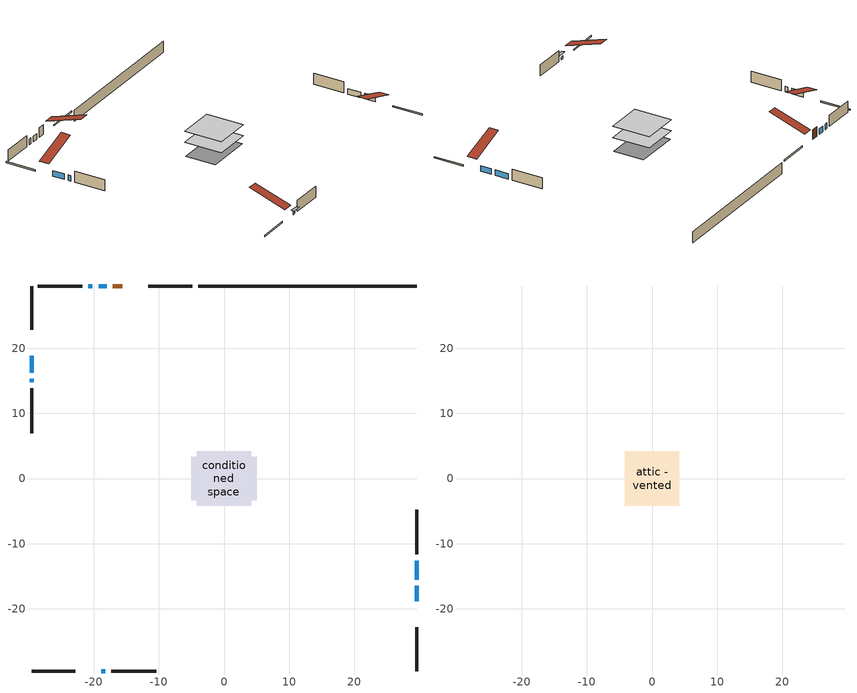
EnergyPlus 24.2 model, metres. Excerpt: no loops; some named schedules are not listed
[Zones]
conditioned space
 floor adiabatic (AdiabaticFloorConstruction): -4.17,-4.17 -4.17,4.17 4.17,4.17 4.17,-4.17 z0.46
 floor foundation (Slab1 construction): -5.03,-3.35 -5.03,3.35 5.03,3.35 5.03,-3.35 z-1.98
 wall outside (RimJoist1 construction): -4.9,29.56 -11.62,29.56 / -29.56,-29.56 -22.84,-29.56 / -29.56,29.56 -29.56,22.84 / 29.56,-29.56 29.56,-22.84 z0.46:0.76
 wall outside (AdiabaticWallConstruction 1): -15.62,29.56 -17.08,29.56 z0.46:2.49
 wall outside (AdiabaticWallConstruction): -18.84,-29.56 -18.23,-29.56 z0.46:1.07; 29.56,-18.84 29.56,-16.5 / 29.56,-15.57 29.56,-12.59 / -29.56,18.84 -29.56,16.26 / -29.56,15.34 -29.56,14.77 / -18.01,29.56 -19.27,29.56 / -20.19,29.56 -20.82,29.56 z0.46:1.68
 wall outside (Wall1 construction): -21.75,29.56 -28.63,29.56 / -17.3,-29.56 -10.42,-29.56 / -29.56,13.84 -29.56,6.96 / 29.56,-11.66 29.56,-4.79 z0.46:2.9
 wall foundation (FoundationWall1 construction): 29.56,29.56 -3.97,29.56 z-1.98:0.46
 window (WindowConstruction 6): -18.84,-29.56 -18.23,-29.56 z0.46:1.07
 window (WindowConstruction): 29.56,-18.84 29.56,-16.5 z0.46:1.68
 window (WindowConstruction 1): 29.56,-15.57 29.56,-12.59 z0.46:1.68
 window (WindowConstruction 2): -29.56,18.84 -29.56,16.27 z0.46:1.68
 window (WindowConstruction 3): -29.56,15.34 -29.56,14.77 z0.46:1.68
 window (WindowConstruction 4): -18.01,29.56 -19.26,29.56 z0.46:1.68
 window (WindowConstruction 5): -20.19,29.56 -20.82,29.56 z0.46:1.68
 door (Door): -15.62,29.56 -17.08,29.56 z0.46:2.49
 ceiling adiabatic (AdiabaticFloorConstruction): 4.17,-4.17 4.17,4.17 -4.17,4.17 -4.17,-4.17 z0.46
attic - vented
 floor to conditioned space (Floor1 construction Reversed): -4.17,-4.17 -4.17,4.17 4.17,4.17 4.17,-4.17 z2.9
 roof outside (Roof1 construction): -14.69,29.56,2.9 -14.69,21.44,5.61 -12.55,21.44,5.61 -12.55,29.56,2.9; -19.77,-29.56,2.9 -19.77,-21.44,5.61 -21.91,-21.44,5.61 -21.91,-29.56,2.9; -29.56,19.77,2.9 -21.44,19.77,5.61 -21.44,21.91,5.61 -29.56,21.91,2.9; 29.56,-19.77,2.9 21.44,-19.77,5.61 21.44,-21.91,5.61 29.56,-21.91,2.9
shading: -17.62,-29.56 -19.45,-29.56 -19.45,-30.17 -17.62,-30.17 z1.68
[Building]
Building 1: Terrain=Suburbs
[Site:Location]
Windsor AP_ON: Latitude {deg}=42.28; Longitude {deg}=-82.96; Time Zone {hr}=-5; Elevation {m}=190; Keep Site Location Information=Yes
[Site:GroundTemperature:Shallow]
6.34957, 4.46684, 4.31606, 5.20952, 8.79623, 12.3662, 15.4612, 17.4219, 17.5884, 15.9938, 12.9777, 9.51722
[Site:WaterMainsTemperature]
Calculation Method=Schedule; Temperature Schedule=mains temperature schedule
[Material] Roughness=Rough; Thermal Absorptance=0.9
Name | Thickness {m} | Conductivity {W/m-K} | Density {kg/m3} | Specific Heat {J/kg-K} | Solar Absorptance | Visible Absorptance
asphalt or fiberglass shingles | 0.00635 | 0.162714 | 1121.4 | 1465.45 | 0.4 | 0.4
ceiling stud and cavity | 0.1397 | 0.0759208 | 65.682 | 1177.47 | 0.7 | 0.7
concrete 4.0 in. | 0.1016 | 1.803125 | 2242.8 | 837.4 | 0.7 | 0.7
concrete 8.0 in. | 0.2032 | 1.803125 | 2242.8 | 837.4 | 0.7 | 0.7
door material | 0.04445 | 0.188738 | 512.64 | 1214.23 | 0.7 | 0.7
floor covering | 0.0127 | 0.0433444 | 54.468 | 1339.84 | 0.6 | 0.6
floor rigid ins; wall rigid ins | 0.512978 | 0.029427 | 32.04 | 1214.23 | 0.7 | 0.7
floor stud and cavity | 0.1397 | 1.75129 | 37.0049 | 1207.88 | 0.7 | 0.7
furniture material conditioned space 1 | 0.1524 | 0.115458 | 640.8 | 1214.23 | 0.6 | 0.6
gypsum board | 0.0127 | 0.160291 | 801 | 837.4 | 0.6 | 0.6
osb sheathing 0.5 in. | 0.0127 | 0.115458 | 512.64 | 1214.23 | 0.7 | 0.7
osb sheathing 0.75 in. | 0.01905 | 0.115458 | 512.64 | 1214.23 | 0.7 | 0.7
osb sheathing 2.0 in. | 0.0508 | 0.115458 | 512.64 | 1214.23 | 0.7 | 0.7
rim joist stud and cavity | 0.0508 | 0.747799 | 125.044 | 1163.47 | 0.6 | 0.6
wall stud and cavity | 0.1397 | 0.528953 | 139.0536 | 1170.24 | 0.7 | 0.7
wall stud and cavity 1 | 0.0889 | 0.380278 | 52.3479 | 1209.89 | 0.7 | 0.7
wall stud and cavity 2 | 0.0889 | 0.391764 | 83.0341 | 1211.67 | 0.7 | 0.7
wood siding | 0.0254 | 0.102417 | 544.68 | 1172.36 | 0.74 | 0.74
wood siding 1; wood siding 2; wood siding 3 | 0.0254 | 0.102417 | 544.68 | 1172.36 | 0.7 | 0.7
[WindowMaterial:SimpleGlazingSystem]
Name | U-Factor {W/m2-K} | Solar Heat Gain Coefficient
WindowMaterial | 2.07133 | 0.54
WindowMaterial 1 | 2.140606 | 0.49
WindowMaterial 2 | 2.36034 | 0.54
WindowMaterial 3 | 2.4194 | 0.46
WindowMaterial 4 | 2.33877 | 0.56
WindowMaterial 5 | 2.41372 | 0.47
WindowMaterial 6 | 5.20275 | 0.65
[Construction]
AdiabaticFloorConstruction: floor stud and cavity, floor rigid ins, osb sheathing 0.75 in., floor covering
AdiabaticWallConstruction: wood siding 2, wall rigid ins, wall stud and cavity 1, gypsum board
AdiabaticWallConstruction 1: wood siding 3, wall rigid ins, wall stud and cavity 1, gypsum board
Door: door material
Floor1 construction Reversed: gypsum board, ceiling stud and cavity
FoundationWall1 construction: concrete 8.0 in.
furniture construction conditioned space 1: furniture material conditioned space 1
PartitionWallConstruction: gypsum board, wall stud and cavity 2, gypsum board
RimJoist1 construction: wood siding 1, osb sheathing 2.0 in., rim joist stud and cavity
Roof1 construction: asphalt or fiberglass shingles
Slab1 construction: concrete 4.0 in.
Wall1 construction: wood siding, osb sheathing 0.5 in., wall stud and cavity, gypsum board
WindowConstruction: WindowMaterial
WindowConstruction 1: WindowMaterial 1
WindowConstruction 2: WindowMaterial 2
WindowConstruction 3: WindowMaterial 3
WindowConstruction 4: WindowMaterial 4
WindowConstruction 5: WindowMaterial 5
WindowConstruction 6: WindowMaterial 6
[Zone] Multiplier=1; Part of Total Floor Area=Yes
Name | Volume {m3}
attic - vented | 30.5436
conditioned space | 350.9
[Space]
Name | Zone | Volume {m3}
attic - vented 1 | attic - vented | 30.5436
conditioned space 1 | conditioned space | 350.9
[ZoneInfiltration:EffectiveLeakageArea]
infil attic - vented 1: Zone or Space=attic - vented 1; Schedule=Always On Discrete; Effective Air Leakage Area {cm2}=3089.33; Stack Coefficient=0.000188229; Wind Coefficient=9.26965e-06
[ZoneMixing]
whole house fan mix: Zone or Space=attic - vented; Schedule=Always On Continuous; Design Flow Rate Calculation Method=Flow/Zone; Design Flow Rate {m3/s}=0; Source Zone or Space=conditioned space
[SurfaceProperty:ExposedFoundationPerimeter]
Slab1: Exposed Perimeter Calculation Method=TotalExposedPerimeter; Total Exposed Perimeter {m}=33.528
[InternalMass] Zone or ZoneList=conditioned space; Space or SpaceList=conditioned space 1
Name | Construction | Surface Area {m2}
furniture mass conditioned space 1 | furniture construction conditioned space 1 | 54.7799
partition wall mass | PartitionWallConstruction | 136.95
[Lights]
interior lighting: Zone or ZoneList or Space or SpaceList=conditioned space 1; Schedule=interior lighting schedule; Design Level Calculation Method=LightingLevel; Lighting Level {W}=343.2; Return Air Fraction=0; Fraction Radiant=0.6; Fraction Visible=0.2; Fraction Replaceable=1
[People]
occupants: Zone or ZoneList or Space or SpaceList=conditioned space 1; Number of People Schedule=occupants schedule; Number of People Calculation Method=People; Number of People=3; Fraction Radiant=0.314171; Sensible Heat Fraction=0.56303; Activity Level Schedule=occupants activity schedule; Carbon Dioxide Generation Rate {m3/s-W}=0; Enable ASHRAE 55 Comfort Warnings=No; Mean Radiant Temperature Calculation Type=EnclosureAveraged
[ElectricEquipment] Zone or ZoneList or Space or SpaceList=conditioned space 1; Design Level Calculation Method=EquipmentLevel
Name | Schedule | Design Level {W} | Fraction Latent | Fraction Radiant | Fraction Lost
clothes dryer | clothes dryer schedule | 140.772 | 0.015 | 0.081 | 0.85
clothes washer | clothes washer schedule | 32.1985 | 0.03 | 0.162 | 0.7
cooking range | cooking range schedule | 215.147 | 0.08 | 0.432 | 0.2
dishwasher | dishwasher schedule | 66.8632 | 0.3 | 0.18 | 0.4
fridge | fridge schedule | 72.9452 | 0 | 0.6 | 0
mech vent bath fan 0 | mech vent bath fan 0 schedule | 25.1 | 0 | 0 | 1
mech vent house fan | mech vent house fan schedule | 0 | 0 | 0 | 1
mech vent house fan cfis | mech vent house fan cfis schedule | 0 | 0 | 0 | 0
mech vent range fan 0 | mech vent range fan 0 schedule | 57 | 0 | 0 | 1
misc plug loads | misc plug loads schedule | 494.7 | 0.045 | 0.513 | 0.1
whole house fan | Always On Discrete | 0 | 0 | 0 | 1
[OtherEquipment] Zone or ZoneList or Space or SpaceList=conditioned space 1; Design Level Calculation Method=EquipmentLevel
Name | Fuel Type | Schedule | Design Level {W} | Fraction Latent | Fraction Radiant | Fraction Lost
clothes dryer 1 | Electricity | clothes dryer schedule | 0 | 0.015 | 0.081 | 0.85
cooking range 1 | Electricity | cooking range schedule | 0 | 0.08 | 0.432 | 0.2
general water use latent | None | general water use schedule | 62.594 | 1 | 0 | 0
general water use sensible | None | general water use schedule | -61.6891 | 0 | 0.6 | 0
mech vent house fan latent load | None | Always On Discrete | 0 | 1 | 0 | 0
mech vent house fan sensible load | None | Always On Discrete | 0 | 0 | 0 | 0
water heater energy adjustment1 | NaturalGas | Always On Discrete | 0.01 | 0 | 0 | 1
[ZoneInfiltration:DesignFlowRate] Zone or ZoneList or Space or SpaceList=conditioned space 1; Schedule=Always On Discrete; Design Flow Rate Calculation Method=Flow/Zone; Design Flow Rate {m3/s}=0
infil flow; natural vent flow; whole house fan flow
[AvailabilityManager:Scheduled]
furnace airloop Availability Manager: Schedule=Always On Discrete
[Foundation:Kiva]
Foundation Kiva 1: Initial Indoor Air Temperature {C}=18; Wall Height Above Grade {m}=0.459974; Wall Depth Below Slab {m}=0.2032
[Foundation:Kiva:Settings]
Soil Conductivity {W/m-K}=0.849921; Soil Density {kg/m3}=1842.3; Soil Specific Heat {J/kg-K}=418.7; Ground Solar Absorptivity=0.9; Ground Thermal Absorptivity=0.9; Ground Surface Roughness {m}=0.03; Far-Field Width {m}=40; Deep-Ground Boundary Condition=ZeroFlux; Deep-Ground Depth {m}=40; Minimum Cell Dimension {m}=0.2; Maximum Cell Growth Coefficient=3; Simulation Timestep=Timestep
[Exterior:Lights]
exterior lighting: Schedule=exterior lighting schedule; Design Level {W}=75.6
[EnergyManagementSystem:GlobalVariable]
furnace_airloop_Fan_RTF
infil_program_Qfan
infil_program_Qinf
natural_vent_program_Qnv
natural_vent_program_Qwhf
[EnergyManagementSystem:Sensor]
Name | Output:Variable or Output:Meter Index Key | Output:Variable or Output:Meter
airflow_gain | infil flow | Infiltration Sensible Heat Gain Energy
airflow_gain_1 | natural vent flow | Infiltration Sensible Heat Gain Energy
airflow_gain_2 | whole house fan flow | Infiltration Sensible Heat Gain Energy
airflow_loss | infil flow | Infiltration Sensible Heat Loss Energy
airflow_loss_1 | natural vent flow | Infiltration Sensible Heat Loss Energy
airflow_loss_2 | whole house fan flow | Infiltration Sensible Heat Loss Energy
clg_load_cond |  | Cooling:EnergyTransfer:Zone:CONDITIONED SPACE
clg_sp_s; clg_sp_s_1 | cooling setpoint | Schedule Value
clothes_dryer_exhaust_0_sch_s | clothes dryer exhaust 0 schedule | Schedule Value
cool_season | cooling season schedule | Schedule Value
htg_load_cond |  | Heating:EnergyTransfer:Zone:CONDITIONED SPACE
htg_sp_s; htg_sp_s_1 | heating setpoint | Schedule Value
ig_ee_conv | clothes dryer | Electric Equipment Convective Heating Energy
ig_ee_conv_2 | cooking range | Electric Equipment Convective Heating Energy
ig_ee_conv_4 | fridge | Electric Equipment Convective Heating Energy
ig_ee_conv_5 | misc plug loads | Electric Equipment Convective Heating Energy
ig_ee_conv_6 | whole house fan | Electric Equipment Convective Heating Energy
ig_ee_rad | clothes dryer | Electric Equipment Radiant Heating Energy
ig_ee_rad_2 | cooking range | Electric Equipment Radiant Heating Energy
ig_ee_rad_4 | fridge | Electric Equipment Radiant Heating Energy
ig_ee_rad_5 | misc plug loads | Electric Equipment Radiant Heating Energy
ig_ee_rad_6 | whole house fan | Electric Equipment Radiant Heating Energy
ig_lgt_conv | interior lighting | Lights Convective Heating Energy
ig_lgt_rad | interior lighting | Lights Radiant Heating Energy
ig_lgt_vis | interior lighting | Lights Visible Radiation Heating Energy
ig_oe_conv | clothes dryer 1 | Other Equipment Convective Heating Energy
ig_oe_conv_1 | cooking range 1 | Other Equipment Convective Heating Energy
ig_oe_conv_2 | general water use latent | Other Equipment Convective Heating Energy
ig_oe_conv_3 | general water use sensible | Other Equipment Convective Heating Energy
ig_oe_conv_4 | water heater energy adjustment1 | Other Equipment Convective Heating Energy
ig_oe_rad | clothes dryer 1 | Other Equipment Radiant Heating Energy
ig_oe_rad_1 | cooking range 1 | Other Equipment Radiant Heating Energy
ig_oe_rad_2 | general water use latent | Other Equipment Radiant Heating Energy
ig_oe_rad_3 | general water use sensible | Other Equipment Radiant Heating Energy
ig_oe_rad_4 | water heater energy adjustment1 | Other Equipment Radiant Heating Energy
ig_ppl_conv | occupants | People Convective Heating Energy
ig_ppl_rad | occupants | People Radiant Heating Energy
im_conv | furniture mass conditioned space 1 | Surface Inside Face Convection Heat Gain Energy
im_conv_1 | partition wall mass | Surface Inside Face Convection Heat Gain Energy
im_ig | furniture mass conditioned space 1 | Surface Inside Face Internal Gains Radiation Heat Gain Energy
im_ig_1 | partition wall mass | Surface Inside Face Internal Gains Radiation Heat Gain Energy
im_lgt | furniture mass conditioned space 1 | Surface Inside Face Lights Radiation Heat Gain Energy
im_lgt_1 | partition wall mass | Surface Inside Face Lights Radiation Heat Gain Energy
im_sol | furniture mass conditioned space 1 | Surface Inside Face Solar Radiation Heat Gain Energy
im_sol_1 | partition wall mass | Surface Inside Face Solar Radiation Heat Gain Energy
im_surf | furniture mass conditioned space 1 | Surface Inside Face Net Surface Thermal Radiation Heat Gain Energy
im_surf_1 | partition wall mass | Surface Inside Face Net Surface Thermal Radiation Heat Gain Energy
mech_vent_bath_fan_0_sch_s | mech vent bath fan 0 schedule | Schedule Value
mech_vent_range_fan_0_sch_s | mech vent range fan 0 schedule | Schedule Value
mv_conv | mech vent bath fan 0 | Electric Equipment Convective Heating Energy
mv_conv_1 | mech vent house fan | Electric Equipment Convective Heating Energy
mv_conv_2 | mech vent house fan cfis | Electric Equipment Convective Heating Energy
mv_conv_3 | mech vent range fan 0 | Electric Equipment Convective Heating Energy
mv_conv_4 | mech vent house fan latent load | Other Equipment Convective Heating Energy
mv_conv_5 | mech vent house fan sensible load | Other Equipment Convective Heating Energy
mv_rad | mech vent bath fan 0 | Electric Equipment Radiant Heating Energy
mv_rad_1 | mech vent house fan | Electric Equipment Radiant Heating Energy
mv_rad_2 | mech vent house fan cfis | Electric Equipment Radiant Heating Energy
mv_rad_3 | mech vent range fan 0 | Electric Equipment Radiant Heating Energy
mv_rad_4 | mech vent house fan latent load | Other Equipment Radiant Heating Energy
mv_rad_5 | mech vent house fan sensible load | Other Equipment Radiant Heating Energy
natural_vent_s | natural vent schedule | Schedule Value
out_pb_s |  | Site Outdoor Air Barometric Pressure
out_wt_s |  | Site Outdoor Air Humidity Ratio
site_vw_s |  | Site Wind Speed
ss_back_out | Window1 | Surface Window Shortwave from Zone Back Out Window Heat Transfer Rate
ss_back_out_1 | Window2 | Surface Window Shortwave from Zone Back Out Window Heat Transfer Rate
ss_back_out_2 | Window3 | Surface Window Shortwave from Zone Back Out Window Heat Transfer Rate
ss_back_out_3 | Window5 | Surface Window Shortwave from Zone Back Out Window Heat Transfer Rate
ss_back_out_4 | Window7 | Surface Window Shortwave from Zone Back Out Window Heat Transfer Rate
ss_back_out_5 | Window8 | Surface Window Shortwave from Zone Back Out Window Heat Transfer Rate
ss_back_out_6 | Window9 | Surface Window Shortwave from Zone Back Out Window Heat Transfer Rate
ss_conv | Door1 | Surface Inside Face Convection Heat Gain Energy
ss_conv_1 | Window1 | Surface Inside Face Convection Heat Gain Energy
ss_conv_2 | Window2 | Surface Inside Face Convection Heat Gain Energy
ss_conv_3 | Window3 | Surface Inside Face Convection Heat Gain Energy
ss_conv_4 | Window5 | Surface Inside Face Convection Heat Gain Energy
ss_conv_5 | Window7 | Surface Inside Face Convection Heat Gain Energy
ss_conv_6 | Window8 | Surface Inside Face Convection Heat Gain Energy
ss_conv_7 | Window9 | Surface Inside Face Convection Heat Gain Energy
ss_ig | Door1 | Surface Inside Face Internal Gains Radiation Heat Gain Energy
ss_ig_1 | Window1 | Surface Inside Face Internal Gains Radiation Heat Gain Energy
ss_ig_2 | Window2 | Surface Inside Face Internal Gains Radiation Heat Gain Energy
ss_ig_3 | Window3 | Surface Inside Face Internal Gains Radiation Heat Gain Energy
ss_ig_4 | Window5 | Surface Inside Face Internal Gains Radiation Heat Gain Energy
ss_ig_5 | Window7 | Surface Inside Face Internal Gains Radiation Heat Gain Energy
ss_ig_6 | Window8 | Surface Inside Face Internal Gains Radiation Heat Gain Energy
ss_ig_7 | Window9 | Surface Inside Face Internal Gains Radiation Heat Gain Energy
ss_lgt | Door1 | Surface Inside Face Lights Radiation Heat Gain Energy
ss_sol | Door1 | Surface Inside Face Solar Radiation Heat Gain Energy
ss_surf | Door1 | Surface Inside Face Net Surface Thermal Radiation Heat Gain Energy
ss_surf_1 | Window1 | Surface Inside Face Net Surface Thermal Radiation Heat Gain Energy
ss_surf_2 | Window2 | Surface Inside Face Net Surface Thermal Radiation Heat Gain Energy
ss_surf_3 | Window3 | Surface Inside Face Net Surface Thermal Radiation Heat Gain Energy
ss_surf_4 | Window5 | Surface Inside Face Net Surface Thermal Radiation Heat Gain Energy
ss_surf_5 | Window7 | Surface Inside Face Net Surface Thermal Radiation Heat Gain Energy
ss_surf_6 | Window8 | Surface Inside Face Net Surface Thermal Radiation Heat Gain Energy
ss_surf_7 | Window9 | Surface Inside Face Net Surface Thermal Radiation Heat Gain Energy
ss_trans_in | Window1 | Surface Window Transmitted Solar Radiation Rate
ss_trans_in_1 | Window2 | Surface Window Transmitted Solar Radiation Rate
ss_trans_in_2 | Window3 | Surface Window Transmitted Solar Radiation Rate
ss_trans_in_3 | Window5 | Surface Window Transmitted Solar Radiation Rate
ss_trans_in_4 | Window7 | Surface Window Transmitted Solar Radiation Rate
ss_trans_in_5 | Window8 | Surface Window Transmitted Solar Radiation Rate
ss_trans_in_6 | Window9 | Surface Window Transmitted Solar Radiation Rate
ss_trans_out | Window1 | Surface Inside Face Initial Transmitted Diffuse Transmitted Out Window Solar Radiation Rate
ss_trans_out_1 | Window2 | Surface Inside Face Initial Transmitted Diffuse Transmitted Out Window Solar Radiation Rate
ss_trans_out_2 | Window3 | Surface Inside Face Initial Transmitted Diffuse Transmitted Out Window Solar Radiation Rate
ss_trans_out_3 | Window5 | Surface Inside Face Initial Transmitted Diffuse Transmitted Out Window Solar Radiation Rate
ss_trans_out_4 | Window7 | Surface Inside Face Initial Transmitted Diffuse Transmitted Out Window Solar Radiation Rate
ss_trans_out_5 | Window8 | Surface Inside Face Initial Transmitted Diffuse Transmitted Out Window Solar Radiation Rate
ss_trans_out_6 | Window9 | Surface Inside Face Initial Transmitted Diffuse Transmitted Out Window Solar Radiation Rate
s_conv | Floor1 | Surface Inside Face Convection Heat Gain Energy
s_conv_1 | FoundationWall1 | Surface Inside Face Convection Heat Gain Energy
s_conv_10 | Wall1:180 | Surface Inside Face Convection Heat Gain Energy
s_conv_11 | Wall1:270 | Surface Inside Face Convection Heat Gain Energy
s_conv_12 | Wall1:90 | Surface Inside Face Convection Heat Gain Energy
s_conv_2 | inferred conditioned ceiling | Surface Inside Face Convection Heat Gain Energy
s_conv_3 | inferred conditioned floor | Surface Inside Face Convection Heat Gain Energy
s_conv_4 | RimJoist1:0 | Surface Inside Face Convection Heat Gain Energy
s_conv_5 | RimJoist1:180 | Surface Inside Face Convection Heat Gain Energy
s_conv_6 | RimJoist1:270 | Surface Inside Face Convection Heat Gain Energy
s_conv_7 | RimJoist1:90 | Surface Inside Face Convection Heat Gain Energy
s_conv_8 | Slab1 | Surface Inside Face Convection Heat Gain Energy
s_conv_9 | Wall1:0 | Surface Inside Face Convection Heat Gain Energy
s_ig | Floor1 | Surface Inside Face Internal Gains Radiation Heat Gain Energy
s_ig_1 | FoundationWall1 | Surface Inside Face Internal Gains Radiation Heat Gain Energy
s_ig_10 | Wall1:180 | Surface Inside Face Internal Gains Radiation Heat Gain Energy
s_ig_11 | Wall1:270 | Surface Inside Face Internal Gains Radiation Heat Gain Energy
s_ig_12 | Wall1:90 | Surface Inside Face Internal Gains Radiation Heat Gain Energy
s_ig_2 | inferred conditioned ceiling | Surface Inside Face Internal Gains Radiation Heat Gain Energy
s_ig_3 | inferred conditioned floor | Surface Inside Face Internal Gains Radiation Heat Gain Energy
s_ig_4 | RimJoist1:0 | Surface Inside Face Internal Gains Radiation Heat Gain Energy
s_ig_5 | RimJoist1:180 | Surface Inside Face Internal Gains Radiation Heat Gain Energy
s_ig_6 | RimJoist1:270 | Surface Inside Face Internal Gains Radiation Heat Gain Energy
s_ig_7 | RimJoist1:90 | Surface Inside Face Internal Gains Radiation Heat Gain Energy
s_ig_8 | Slab1 | Surface Inside Face Internal Gains Radiation Heat Gain Energy
s_ig_9 | Wall1:0 | Surface Inside Face Internal Gains Radiation Heat Gain Energy
s_lgt | Floor1 | Surface Inside Face Lights Radiation Heat Gain Energy
s_lgt_1 | FoundationWall1 | Surface Inside Face Lights Radiation Heat Gain Energy
s_lgt_10 | Wall1:180 | Surface Inside Face Lights Radiation Heat Gain Energy
s_lgt_11 | Wall1:270 | Surface Inside Face Lights Radiation Heat Gain Energy
s_lgt_12 | Wall1:90 | Surface Inside Face Lights Radiation Heat Gain Energy
s_lgt_2 | inferred conditioned ceiling | Surface Inside Face Lights Radiation Heat Gain Energy
s_lgt_3 | inferred conditioned floor | Surface Inside Face Lights Radiation Heat Gain Energy
s_lgt_4 | RimJoist1:0 | Surface Inside Face Lights Radiation Heat Gain Energy
s_lgt_5 | RimJoist1:180 | Surface Inside Face Lights Radiation Heat Gain Energy
s_lgt_6 | RimJoist1:270 | Surface Inside Face Lights Radiation Heat Gain Energy
s_lgt_7 | RimJoist1:90 | Surface Inside Face Lights Radiation Heat Gain Energy
s_lgt_8 | Slab1 | Surface Inside Face Lights Radiation Heat Gain Energy
s_lgt_9 | Wall1:0 | Surface Inside Face Lights Radiation Heat Gain Energy
s_sol | Floor1 | Surface Inside Face Solar Radiation Heat Gain Energy
s_sol_1 | FoundationWall1 | Surface Inside Face Solar Radiation Heat Gain Energy
s_sol_10 | Wall1:180 | Surface Inside Face Solar Radiation Heat Gain Energy
s_sol_11 | Wall1:270 | Surface Inside Face Solar Radiation Heat Gain Energy
s_sol_12 | Wall1:90 | Surface Inside Face Solar Radiation Heat Gain Energy
s_sol_2 | inferred conditioned ceiling | Surface Inside Face Solar Radiation Heat Gain Energy
s_sol_3 | inferred conditioned floor | Surface Inside Face Solar Radiation Heat Gain Energy
s_sol_4 | RimJoist1:0 | Surface Inside Face Solar Radiation Heat Gain Energy
s_sol_5 | RimJoist1:180 | Surface Inside Face Solar Radiation Heat Gain Energy
s_sol_6 | RimJoist1:270 | Surface Inside Face Solar Radiation Heat Gain Energy
s_sol_7 | RimJoist1:90 | Surface Inside Face Solar Radiation Heat Gain Energy
s_sol_8 | Slab1 | Surface Inside Face Solar Radiation Heat Gain Energy
s_sol_9 | Wall1:0 | Surface Inside Face Solar Radiation Heat Gain Energy
s_surf | Floor1 | Surface Inside Face Net Surface Thermal Radiation Heat Gain Energy
s_surf_1 | FoundationWall1 | Surface Inside Face Net Surface Thermal Radiation Heat Gain Energy
s_surf_10 | Wall1:180 | Surface Inside Face Net Surface Thermal Radiation Heat Gain Energy
s_surf_11 | Wall1:270 | Surface Inside Face Net Surface Thermal Radiation Heat Gain Energy
s_surf_12 | Wall1:90 | Surface Inside Face Net Surface Thermal Radiation Heat Gain Energy
s_surf_2 | inferred conditioned ceiling | Surface Inside Face Net Surface Thermal Radiation Heat Gain Energy
s_surf_3 | inferred conditioned floor | Surface Inside Face Net Surface Thermal Radiation Heat Gain Energy
s_surf_4 | RimJoist1:0 | Surface Inside Face Net Surface Thermal Radiation Heat Gain Energy
s_surf_5 | RimJoist1:180 | Surface Inside Face Net Surface Thermal Radiation Heat Gain Energy
s_surf_6 | RimJoist1:270 | Surface Inside Face Net Surface Thermal Radiation Heat Gain Energy
s_surf_7 | RimJoist1:90 | Surface Inside Face Net Surface Thermal Radiation Heat Gain Energy
s_surf_8 | Slab1 | Surface Inside Face Net Surface Thermal Radiation Heat Gain Energy
s_surf_9 | Wall1:0 | Surface Inside Face Net Surface Thermal Radiation Heat Gain Energy
[EnergyManagementSystem:Actuator]
Name | Actuated Component Unique | Actuated Component Type | Actuated Component Control Type
fridge_schedule_act | fridge schedule | Schedule:Constant | Schedule Value
infil_flow_act | infil flow | Zone Infiltration | Air Exchange Flow Rate
mech_vent_house_fan_cfis_act | mech vent house fan cfis | ElectricEquipment | Electricity Rate
mech_vent_house_fan_latent_load_act | mech vent house fan latent load | OtherEquipment | Power Level
mech_vent_house_fan_sensible_load_act | mech vent house fan sensible load | OtherEquipment | Power Level
natural_vent_flow_act | natural vent flow | Zone Infiltration | Air Exchange Flow Rate
water_heater_ec_adj_act | water heater energy adjustment1 | OtherEquipment | Power Level
whole_house_fan_act | whole house fan | ElectricEquipment | Electricity Rate
whole_house_fan_flow_act | whole house fan flow | Zone Infiltration | Air Exchange Flow Rate
